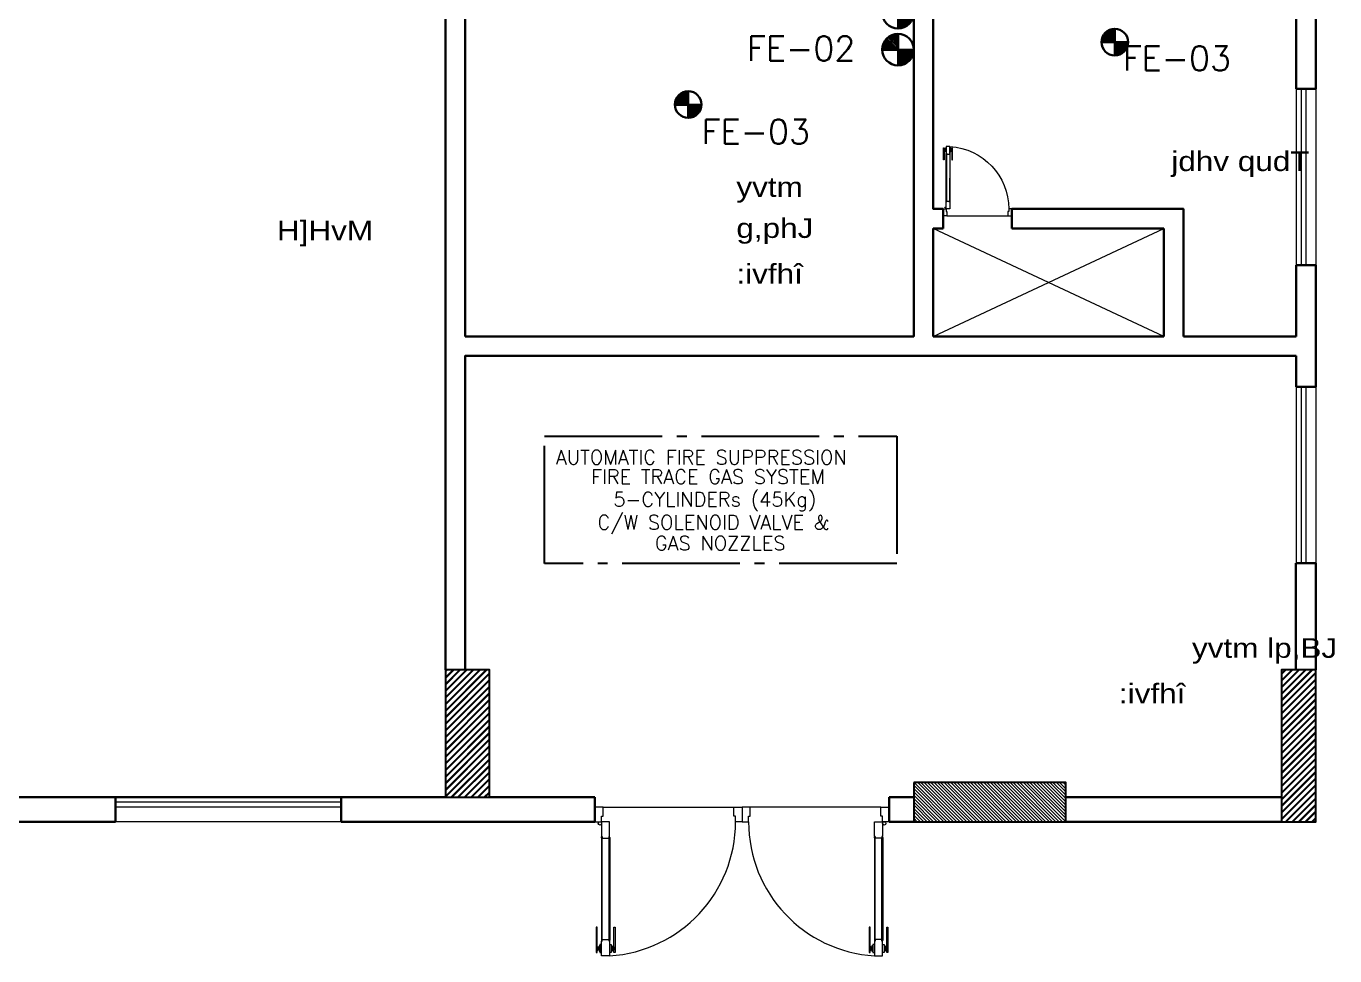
# Model space of a CAD drawing. Extents: x 846 to 947, y 375 to 797.
# Drawn here: x 901.95 to 915.3, y 768.45 to 777.93 of the extents above; entities that cross this region are included whole.
import ezdxf

# ---------------------------------------------------------------- set-up
doc = ezdxf.new("R2010")
doc.units = 0
doc.header["$MEASUREMENT"] = 0
doc.linetypes.add('ACAD_ISO04W100', pattern=[30, 24, -3, 0, -3])
doc.layers.get('0').update_dxf_attribs({"color": 252, "linetype": 'CONTINUOUS', "lineweight": 30})
for name, color, linetype, lineweight in [('Column', 252, 'CONTINUOUS', 25), ('DOOR', 252, 'CONTINUOUS', 9), ('Elevation', 252, 'CONTINUOUS', 18), ('FF TEXT', 5, 'CONTINUOUS', 30), ('hatch', 252, 'CONTINUOUS', 9), ('LIGHT 2', 252, 'CONTINUOUS', 9), ('text', 252, 'CONTINUOUS', 15), ('Wall', 252, 'CONTINUOUS', 30), ('WINDOW', 252, 'CONTINUOUS', 5)]:
    doc.layers.add(name, color=color, linetype=linetype, lineweight=lineweight)
doc.layers.add('Fire Piping', color=1, linetype='CONTINUOUS')
doc.styles.add('BASEERA 01', font='romans.shx')
doc.styles.add('SOSA2', font='SOSA.shx', dxfattribs={"width": 0.8})
pattern_1 = [(45, (1093.610115, 455.745493), (-0.0336759605, 0.0336759605), [])]
pattern_2 = [(45, (235.55716, -336.022065), (-0.0336759605, 0.0336759605), [])]

# ---------------------------------------------------------------- blocks, each defined once
blk = doc.blocks.new('d7')
at = {"layer": 'DOOR', "color": 251}
for p, q in [((-10.5456, -53.2307), (-10.5456, -54.1196)), ((-10.5456, -55.1196), (-10.5456, -54.2308))]:
    blk.add_line(p, q, dxfattribs=at)
at = {"layer": 'DOOR', "color": 252}
for p, q in [((-10.3401, -53.2191), (-9.6402, -53.2191)), ((-9.6402, -53.2241), (-10.3401, -53.2241)), ((-9.6402, -53.2707), (-10.3401, -53.2707)), ((-10.3401, -53.2757), (-9.6402, -53.2757)), ((-10.3401, -55.0747), (-9.6402, -55.0747)), ((-9.6402, -55.0796), (-10.3401, -55.0796)), ((-9.6402, -55.1263), (-10.3401, -55.1263)), ((-10.3401, -55.1313), (-9.6402, -55.1313))]:
    blk.add_line(p, q, dxfattribs=at)
at = {"layer": 'DOOR', "color": 5}
for points in [[(-10.5456, -53.1752), (-10.4456, -53.1752), (-10.4456, -53.2196), (-10.4835, -53.2196), (-10.4835, -53.2307), (-10.5456, -53.2307)], [(-10.3456, -53.2241), (-10.3345, -53.2241), (-10.3345, -53.2707), (-10.3456, -53.2707), (-10.3456, -53.2752), (-10.4456, -53.2752), (-10.4456, -53.2752), (-10.4456, -53.2196), (-10.3456, -53.2196)], [(-9.6346, -53.2241), (-9.6457, -53.2241), (-9.6457, -53.2707), (-9.6346, -53.2707), (-9.6346, -53.2752), (-9.5346, -53.2752), (-9.5346, -53.2752), (-9.5346, -53.2196), (-9.6346, -53.2196)], [(-10.5456, -54.1752), (-10.4456, -54.1752), (-10.4456, -54.1306), (-10.4835, -54.1306), (-10.4835, -54.1195), (-10.5456, -54.1196)], [(-10.5456, -54.1752), (-10.4456, -54.1752), (-10.4456, -54.2198), (-10.4835, -54.2198), (-10.4835, -54.2309), (-10.5456, -54.2308)], [(-10.5456, -55.1752), (-10.4456, -55.1752), (-10.4456, -55.1307), (-10.4835, -55.1307), (-10.4835, -55.1196), (-10.5456, -55.1196)], [(-10.3456, -55.1263), (-10.3345, -55.1263), (-10.3345, -55.0796), (-10.3456, -55.0796), (-10.3456, -55.0752), (-10.4456, -55.0752), (-10.4456, -55.0752), (-10.4456, -55.1307), (-10.3456, -55.1307)], [(-9.6346, -55.1263), (-9.6457, -55.1263), (-9.6457, -55.0796), (-9.6346, -55.0796), (-9.6346, -55.0752), (-9.5346, -55.0752), (-9.5346, -55.0752), (-9.5346, -55.1307), (-9.6346, -55.1307)]]:
    blk.add_lwpolyline(points, close=True, dxfattribs=at)
at = {"layer": 'DOOR', "color": 1}
for points in [[(-9.7292, -53.1912), (-9.7292, -53.1832), (-9.5569, -53.1832), (-9.5569, -53.1912)], [(-9.5747, -53.203), (-9.5747, -53.1965), (-9.5949, -53.1965), (-9.5949, -53.203)], [(-9.7292, -53.3035), (-9.7292, -53.3116), (-9.5569, -53.3116), (-9.5569, -53.3035)], [(-9.5747, -53.2918), (-9.5747, -53.2983), (-9.5949, -53.2983), (-9.5949, -53.2918)], [(-9.7292, -55.0468), (-9.7292, -55.0388), (-9.5569, -55.0388), (-9.5569, -55.0468)], [(-9.5747, -55.0585), (-9.5747, -55.0521), (-9.5949, -55.0521), (-9.5949, -55.0585)], [(-9.5747, -55.1474), (-9.5747, -55.1538), (-9.5949, -55.1538), (-9.5949, -55.1474)], [(-9.7292, -55.1591), (-9.7292, -55.1671), (-9.5569, -55.1671), (-9.5569, -55.1591)]]:
    blk.add_lwpolyline(points, close=True, dxfattribs=at)
for points in [[(-9.575, -53.1912, -1), (-9.575, -53.1965), (-9.575, -53.1965), (-9.5946, -53.1965), (-9.5946, -53.1965, -1), (-9.5946, -53.1912), (-9.5946, -53.1912)], [(-9.575, -53.3035, 1), (-9.575, -53.2983), (-9.575, -53.2983), (-9.5946, -53.2983), (-9.5946, -53.2983, 1), (-9.5946, -53.3035), (-9.5946, -53.3035)], [(-9.575, -55.0468, -1), (-9.575, -55.0521), (-9.575, -55.0521), (-9.5946, -55.0521), (-9.5946, -55.0521, -1), (-9.5946, -55.0468), (-9.5946, -55.0468)], [(-9.575, -55.1591, 1), (-9.575, -55.1538), (-9.575, -55.1538), (-9.5946, -55.1538), (-9.5946, -55.1538, 1), (-9.5946, -55.1591), (-9.5946, -55.1591)]]:
    blk.add_lwpolyline(points, format="xyb", close=True, dxfattribs=at)
at = {"layer": 'DOOR', "color": 5}
for points in [[(-10.3351, -53.2241), (-10.3351, -53.2241, 1), (-10.3451, -53.2241)], [(-10.3351, -53.2707), (-10.3351, -53.2707, -1), (-10.3451, -53.2707)], [(-9.6451, -53.2241), (-9.6451, -53.2241, -1), (-9.6352, -53.2241)], [(-9.6451, -53.2707), (-9.6451, -53.2707, 1), (-9.6352, -53.2707)], [(-10.3351, -55.0796), (-10.3351, -55.0796, 1), (-10.3451, -55.0796)], [(-10.3351, -55.1263), (-10.3351, -55.1263, -1), (-10.3451, -55.1263)], [(-9.6451, -55.0796), (-9.6451, -55.0796, -1), (-9.6352, -55.0796)], [(-9.6451, -55.1263), (-9.6451, -55.1263, 1), (-9.6352, -55.1263)]]:
    blk.add_lwpolyline(points, format="xyb", close=True, dxfattribs=at)
at = {"layer": 'DOOR', "color": 1}
for points in [[(-9.6124, -53.2196), (-9.6124, -53.2085), (-9.5569, -53.2085), (-9.5569, -53.2196)], [(-9.602, -53.2085), (-9.602, -53.203), (-9.5675, -53.203), (-9.5675, -53.2085)], [(-9.602, -53.2863), (-9.602, -53.2918), (-9.5675, -53.2918), (-9.5675, -53.2863)], [(-9.602, -55.0641), (-9.602, -55.0585), (-9.5675, -55.0585), (-9.5675, -55.0641)], [(-9.6124, -55.1307), (-9.6124, -55.1418), (-9.5569, -55.1418), (-9.5569, -55.1307)], [(-9.602, -55.1418), (-9.602, -55.1474), (-9.5675, -55.1474), (-9.5675, -55.1418)]]:
    blk.add_lwpolyline(points, dxfattribs=at)
at = {"layer": 'DOOR', "color": 5}
for points in [[(-9.6124, -53.2752), (-9.6124, -53.2863), (-9.5569, -53.2863), (-9.5569, -53.2752)], [(-9.6124, -55.0752), (-9.6124, -55.0641), (-9.5569, -55.0641), (-9.5569, -55.0752)]]:
    blk.add_lwpolyline(points, dxfattribs=at)
for centre in [(-10.4345, -53.2085), (-10.4345, -55.1418)]:
    blk.add_circle(centre, 0.0111, dxfattribs=at)
at = {"layer": 'DOOR', "color": 252}
for centre, start, end in [((-10.4456, -53.2178), 270, 356.39768), ((-10.4456, -55.1325), 3.60232, 90)]:
    blk.add_arc(centre, 0.9128, start, end, dxfattribs=at)
blk = doc.blocks.new('d5')
at = {"layer": 'DOOR', "color": 252}
for p, q in [((94.413, -72.622), (94.413, -72.062)), ((94.417, -72.062), (94.417, -72.622)), ((94.454, -72.062), (94.454, -72.622)), ((94.458, -72.622), (94.458, -72.062))]:
    blk.add_line(p, q, dxfattribs=at)
at = {"layer": 'DOOR', "color": 251}
blk.add_line((94.449, -72.786), (93.738, -72.786), dxfattribs=at)
at = {"layer": 'DOOR', "color": 5}
for points in [[(94.454, -72.057), (94.454, -72.066), (94.417, -72.066), (94.417, -72.057), (94.414, -72.057), (94.414, -71.977), (94.414, -71.977), (94.458, -71.977), (94.458, -72.057)], [(93.694, -72.786), (93.694, -72.706), (93.729, -72.706), (93.729, -72.736), (93.738, -72.736), (93.738, -72.786)], [(94.454, -72.626), (94.454, -72.617), (94.417, -72.617), (94.417, -72.626), (94.414, -72.626), (94.414, -72.706), (94.414, -72.706), (94.458, -72.706), (94.458, -72.626)], [(94.494, -72.786), (94.494, -72.706), (94.458, -72.706), (94.458, -72.736), (94.449, -72.736), (94.449, -72.786)]]:
    blk.add_lwpolyline(points, close=True, dxfattribs=at)
at = {"layer": 'DOOR', "color": 1}
for points in [[(94.391, -72.133), (94.384, -72.133), (94.384, -71.995), (94.391, -71.995)], [(94.4, -72.009), (94.395, -72.009), (94.395, -72.025), (94.4, -72.025)], [(94.471, -72.009), (94.476, -72.009), (94.476, -72.025), (94.471, -72.025)], [(94.481, -72.133), (94.487, -72.133), (94.487, -71.995), (94.481, -71.995)]]:
    blk.add_lwpolyline(points, close=True, dxfattribs=at)
for points in [[(94.391, -72.01, -1), (94.395, -72.01), (94.395, -72.01), (94.395, -72.025), (94.395, -72.025, -1), (94.391, -72.025), (94.391, -72.025)], [(94.481, -72.01, 1), (94.476, -72.01), (94.476, -72.01), (94.476, -72.025), (94.476, -72.025, 1), (94.481, -72.025), (94.481, -72.025)]]:
    blk.add_lwpolyline(points, format="xyb", close=True, dxfattribs=at)
for points in [[(94.405, -72.031), (94.4, -72.031), (94.4, -72.004), (94.405, -72.004)], [(94.458, -72.039), (94.467, -72.039), (94.467, -71.995), (94.458, -71.995)], [(94.467, -72.031), (94.471, -72.031), (94.471, -72.004), (94.467, -72.004)]]:
    blk.add_lwpolyline(points, dxfattribs=at)
at = {"layer": 'DOOR', "color": 5}
blk.add_lwpolyline([(94.414, -72.039), (94.405, -72.039), (94.405, -71.995), (94.414, -71.995)], dxfattribs=at)
for points in [[(94.417, -72.066), (94.417, -72.066, -1), (94.417, -72.058)], [(94.454, -72.066), (94.454, -72.066, 1), (94.454, -72.058)], [(94.417, -72.618), (94.417, -72.618, 1), (94.417, -72.626)], [(94.454, -72.618), (94.454, -72.618, -1), (94.454, -72.626)]]:
    blk.add_lwpolyline(points, format="xyb", close=True, dxfattribs=at)
blk.add_circle((94.467, -72.697), 0.00889, dxfattribs=at)
at = {"layer": 'DOOR', "color": 252}
blk.add_arc((94.459, -72.706), 0.73, 93.6023, 180, dxfattribs=at)
blk = doc.blocks.new('A$C04DB3620')
at = {"layer": 'FF TEXT', "color": 1}
for p, q in [((0.117, 0.271), (0.136, 0.253)), ((0.136, 0.272), (0.136, 0)), ((0, 0.134), (0.272, 0.134)), ((0.001, 0.148), (0.015, 0.134)), ((0.005, 0.161), (0.033, 0.134)), ((0.007, 0.18), (0.055, 0.134)), ((0.013, 0.194), (0.076, 0.134)), ((0.02, 0.206), (0.095, 0.134)), ((0.028, 0.219), (0.116, 0.134)), ((0.037, 0.229), (0.136, 0.134)), ((0.051, 0.242), (0.136, 0.161)), ((0.067, 0.253), (0.136, 0.187)), ((0.08, 0.26), (0.136, 0.206)), ((0.096, 0.266), (0.136, 0.227)), ((0.231, 0.039), (0.136, 0.134)), ((0.24, 0.049), (0.156, 0.134)), ((0.249, 0.06), (0.175, 0.134)), ((0.256, 0.073), (0.195, 0.134)), ((0.262, 0.086), (0.214, 0.134)), ((0.267, 0.101), (0.234, 0.134)), ((0.271, 0.117), (0.254, 0.134)), ((0.221, 0.03), (0.136, 0.114)), ((0.209, 0.021), (0.136, 0.093)), ((0.197, 0.014), (0.136, 0.075)), ((0.182, 0.008), (0.136, 0.054)), ((0.166, 0.003), (0.136, 0.033)), ((0.151, 0.001), (0.136, 0.015))]:
    blk.add_line(p, q, dxfattribs=at)
at = {"layer": 'FF TEXT', "color": 1, "extrusion": (0, 0, -1)}
blk.add_ellipse((0.136, 0.136), major_axis=(-0.0961, 0.0961), ratio=1, start_param=5.497787, end_param=11.780972, dxfattribs=at)
blk = doc.blocks.new('A$C6B804E6C')
at = {"layer": 'Fire Piping', "xscale": 1000, "yscale": 1000, "zscale": 1000}
blk.add_blockref('A$C04DB3620', (-136, -134), dxfattribs=at)
blk = doc.blocks.new('A$C67844AE1')
at = {"layer": 'FF TEXT', "color": 1}
for p, q in [((0, 0.0845), (0, -0.0885)), ((0.0119, 0.0837), (0, 0.0722)), ((0.0256, 0.0807), (0, 0.0561)), ((0.0357, 0.0769), (0, 0.0425)), ((0.044, 0.0726), (0, 0.0302)), ((0.054, 0.0658), (0, 0.0138)), ((0.0631, 0.0574), (0, -0.0034)), ((0.0688, 0.0507), (0.0129, -0.0032)), ((0.0741, 0.0429), (0.0263, -0.0032)), ((0.0783, 0.0353), (0.0384, -0.0032)), ((0.082, 0.026), (0.0518, -0.0032)), ((0.0833, 0.014), (0.0655, -0.0032)), ((0.0863, 0.0059), (0.0769, -0.0032)), ((0.0867, -0.0032), (-0.0863, -0.0032)), ((-0.0855, -0.0139), (-0.0748, -0.0032)), ((-0.0834, -0.0243), (-0.0623, -0.0032)), ((-0.0803, -0.0337), (-0.0498, -0.0032)), ((-0.0764, -0.0423), (-0.0373, -0.0032)), ((-0.0717, -0.0501), (-0.0248, -0.0032)), ((-0.0664, -0.0573), (-0.0123, -0.0032)), ((-0.0604, -0.0638), (0, -0.0034)), ((-0.0538, -0.0696), (0, -0.0159)), ((-0.0461, -0.0751), (0, -0.029)), ((-0.0385, -0.0794), (0, -0.0408)), ((-0.0293, -0.0833), (0, -0.054)), ((-0.0189, -0.0864), (0, -0.0675)), ((-0.0093, -0.088), (0, -0.0787))]:
    blk.add_line(p, q, dxfattribs=at)
blk.add_circle((0.0002, -0.002), 0.0865, dxfattribs=at)
blk = doc.blocks.new('A$C40E01654')
at = {"layer": 'hatch'}
h = blk.add_hatch(dxfattribs=at)
h.set_pattern_fill('ANSI31', color=252, scale=0.015, style=0)
h.set_pattern_definition(pattern_2)
h.paths.add_polyline_path([(48.175, -21.7), (48.625, -21.7), (48.625, -20.4), (48.175, -20.4)])
h = blk.add_hatch(dxfattribs=at)
h.set_pattern_fill('ANSI31', color=252, scale=0.015, style=0)
h.set_pattern_definition(pattern_2)
h.paths.add_polyline_path([(56.7, -21.95), (57.05, -21.95), (57.05, -20.4), (56.7, -20.4)])
h = blk.add_hatch(dxfattribs=at)
h.set_pattern_fill('ANSI31', color=252, scale=0.015, angle=-90, style=0)
h.set_pattern_definition([(315, (-261.122065, -204.15716), (0.0336759605, 0.0336759605), [])])
h.paths.add_polyline_path([(52.95, -21.55), (52.95, -21.95), (54.5, -21.95), (54.5, -21.55)])
at = {"layer": 'Column', "color": 252}
for points in [[(48.175, -21.7), (48.625, -21.7), (48.625, -20.4), (48.175, -20.4)], [(56.7, -21.95), (57.05, -21.95), (57.05, -20.4), (56.7, -20.4)], [(52.95, -21.55), (52.95, -21.95), (54.5, -21.95), (54.5, -21.55)]]:
    blk.add_lwpolyline(points, close=True, dxfattribs=at)

msp = doc.modelspace()

# ---------------------------------------------------------------- hatches: boundary and pattern name
at = {"layer": 'hatch'}
h = msp.add_hatch(dxfattribs=at)
h.set_pattern_fill('ANSI31', color=256, scale=0.015, style=0)
h.set_pattern_definition(pattern_1)
h.paths.add_polyline_path([(906.228, 770.068), (906.678, 770.068), (906.678, 771.368), (906.228, 771.368)])
h = msp.add_hatch(dxfattribs=at)
h.set_pattern_fill('ANSI31', color=256, scale=0.015, style=0)
h.set_pattern_definition(pattern_1)
h.paths.add_polyline_path([(914.753, 769.818), (915.103, 769.818), (915.103, 771.368), (914.753, 771.368)])
h = msp.add_hatch(dxfattribs=at)
h.set_pattern_fill('ANSI31', color=256, scale=0.015, angle=-90, style=0)
h.set_pattern_definition([(315, (596.93089, 587.6104), (0.0336759605, 0.0336759605), [])])
h.paths.add_polyline_path([(911.003, 770.218), (911.003, 769.818), (912.553, 769.818), (912.553, 770.218)])

# ---------------------------------------------------------------- linework, layer by layer
at = {"layer": 'Column'}
for points in [[(906.228, 770.068), (906.678, 770.068), (906.678, 771.368), (906.228, 771.368)], [(914.753, 769.818), (915.103, 769.818), (915.103, 771.368), (914.753, 771.368)], [(911.003, 770.218), (911.003, 769.818), (912.553, 769.818), (912.553, 770.218)]]:
    msp.add_lwpolyline(points, close=True, dxfattribs=at)
at = {"layer": 'Elevation'}
for p, q in [((915.103, 777.293), (915.103, 775.493)), ((915.103, 774.254), (915.103, 772.454)), ((905.165, 769.818), (902.865, 769.818))]:
    msp.add_line(p, q, dxfattribs=at)
at = {"layer": 'Fire Piping', "color": 0, "linetype": 'ACAD_ISO04W100', "ltscale": 0.05}
msp.add_lwpolyline([(907.239, 773.75), (910.831, 773.75), (910.831, 772.453), (907.239, 772.453)], close=True, dxfattribs=at)
at = {"layer": 'hatch', "linetype": 'Continuous'}
for p, q in [((911.203, 774.768), (913.553, 775.868)), ((913.553, 774.768), (911.203, 775.868))]:
    msp.add_line(p, q, dxfattribs=at)
at = {"layer": 'Wall', "linetype": 'Continuous'}
for p, q in [((906.228, 778.768), (906.228, 774.868)), ((906.428, 778.768), (906.428, 774.868)), ((914.903, 777.293), (914.903, 778.068)), ((915.103, 778.068), (915.103, 777.293)), ((915.103, 777.293), (914.903, 777.293)), ((915.103, 777.293), (914.903, 777.293)), ((911.303, 776.068), (911.303, 775.868)), ((912.003, 776.068), (912.003, 775.868)), ((915.103, 775.493), (914.901, 775.493)), ((914.903, 775.493), (914.903, 774.768)), ((915.103, 775.493), (914.903, 775.493)), ((915.103, 774.254), (915.103, 775.493)), ((906.228, 774.868), (906.228, 771.368)), ((906.428, 774.868), (906.428, 774.768)), ((913.553, 774.768), (911.203, 774.768)), ((914.903, 774.768), (913.753, 774.768)), ((914.904, 774.568), (909.828, 774.568)), ((914.903, 774.568), (911.203, 774.568)), ((914.904, 774.568), (914.903, 774.254)), ((915.103, 774.254), (914.903, 774.254)), ((915.103, 774.254), (914.903, 774.254)), ((914.901, 772.454), (914.9, 771.368)), ((915.103, 772.454), (914.901, 772.454)), ((915.103, 772.454), (914.903, 772.454)), ((915.103, 771.368), (915.103, 772.454)), ((906.228, 770.068), (901.803, 770.068)), ((902.865, 770.068), (902.865, 769.818)), ((905.165, 770.068), (905.165, 769.818)), ((907.753, 770.068), (906.678, 770.068)), ((907.753, 770.068), (907.753, 769.818)), ((911.003, 770.068), (910.753, 770.068)), ((910.753, 770.068), (910.753, 769.818)), ((914.578, 770.068), (912.553, 770.068)), ((914.753, 770.068), (914.578, 770.068)), ((902.865, 769.818), (901.803, 769.818)), ((907.753, 769.818), (905.165, 769.818)), ((911.003, 769.818), (910.753, 769.818)), ((914.578, 769.818), (912.553, 769.818)), ((914.753, 769.818), (914.578, 769.818))]:
    msp.add_line(p, q, dxfattribs=at)
for points in [[(911.003, 778.068), (911.003, 774.768), (906.428, 774.768)], [(911.203, 778.068), (911.203, 776.068), (911.303, 776.068)], [(906.228, 776.551), (906.228, 774.868)], [(912.003, 776.068), (913.753, 776.068), (913.753, 774.768)], [(911.303, 775.868), (911.203, 775.868), (911.203, 774.768)], [(913.553, 775.868), (912.003, 775.868)], [(913.553, 775.868), (913.553, 774.768)], [(909.828, 774.568), (906.428, 774.568), (906.428, 771.368)], [(911.003, 774.568), (909.828, 774.568)]]:
    msp.add_lwpolyline(points, dxfattribs=at)
at = {"layer": 'WINDOW'}
for p, q in [((914.903, 777.293), (914.903, 775.493)), ((914.953, 777.293), (914.953, 775.493)), ((915.003, 777.293), (915.003, 775.493)), ((914.903, 774.254), (914.903, 772.454)), ((914.953, 774.254), (914.953, 772.454)), ((915.003, 774.254), (915.003, 772.454)), ((905.165, 770.067), (902.865, 770.068)), ((905.165, 770.018), (902.865, 770.018)), ((905.165, 769.968), (902.865, 769.968))]:
    msp.add_line(p, q, dxfattribs=at)

# ---------------------------------------------------------------- block references
at = {"linetype": 'Continuous', "xscale": 1.499999999999118, "yscale": 1.499999999999118, "zscale": 1.499999999999118, "rotation": 269.9978869154558}
msp.add_blockref('d7', (990.515, 754.146), dxfattribs=at)
at = {"layer": 'Column', "color": 252}
msp.add_blockref('A$C40E01654', (858.053, 791.768), dxfattribs=at)
at = {"layer": 'FF TEXT', "xscale": -1.853654007063596, "yscale": 1.853654007063596, "zscale": 1.853654007096103}
for p in [(910.843, 778.071), (910.843, 777.696)]:
    msp.add_blockref('A$C67844AE1', p, dxfattribs=at)
at = {"layer": 'FF TEXT', "color": 5, "ltscale": 0.05, "xscale": 0.001, "yscale": 0.001, "zscale": 0.001}
for p in [(913.053, 777.767), (908.704, 777.13)]:
    msp.add_blockref('A$C6B804E6C', p, dxfattribs=at)
at = {"layer": 'LIGHT 2', "xscale": -0.874999999999965, "yscale": 0.8749999999999651, "zscale": 0.874999999999965, "rotation": 359.9996993301534}
msp.add_blockref('d5', (993.985, 839.685), dxfattribs=at)

# ---------------------------------------------------------------- texts
at = {"layer": 'FF TEXT', "color": 5, "ltscale": 0.05, "style": 'BASEERA 01'}
for s, height, p in [(' FE-02', 0.25, (909.133, 777.578)), (' FE-03', 0.25, (912.964, 777.479)), (' FE-03', 0.25, (908.67, 776.731)), ('AUTOMATIC FIRE SUPPRESSION', 0.1445, (907.354, 773.463)), ('FIRE TRACE GAS SYSTEM', 0.1445, (907.713, 773.265)), ('5-CYLINDERs (45Kg)', 0.1445, (907.941, 773.034)), ('C/W SOLENOID VALVE &', 0.1445, (907.779, 772.799)), ('GAS NOZZLES', 0.1445, (908.364, 772.587))]:
    msp.add_text(s, height=height, dxfattribs=at).set_placement(p)
at = {"layer": 'text', "style": 'SOSA2', "width": 1.2}
for s, p in [('jdhv qudT', (913.63, 776.454)), ('yvtm', (909.195, 776.191)), ('g,phJ', (909.195, 775.772)), ('H]HvM', (904.51, 775.747)), (':ivfhî', (909.195, 775.306)), ('yvtm lp,BJ', (913.841, 771.49)), (':ivfhî', (913.096, 771.026))]:
    msp.add_text(s, height=0.2, dxfattribs=at).set_placement(p)

doc.saveas('drawing.dxf')
